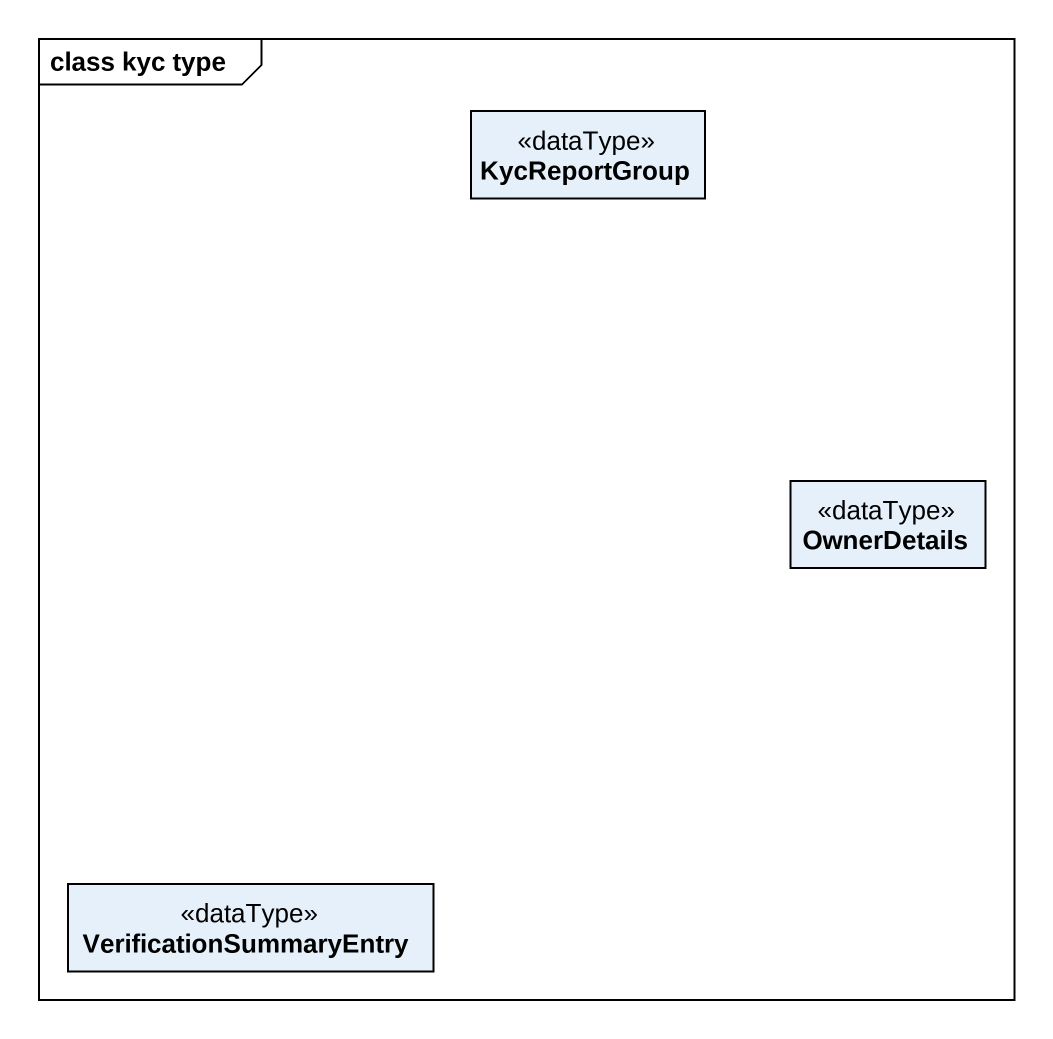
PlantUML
@startuml
mainframe class kyc type
hide circle
hide empty members
class KycReportGroup <<dataType>>
class OwnerDetails <<dataType>>
class VerificationSummaryEntry <<dataType>>
@enduml
